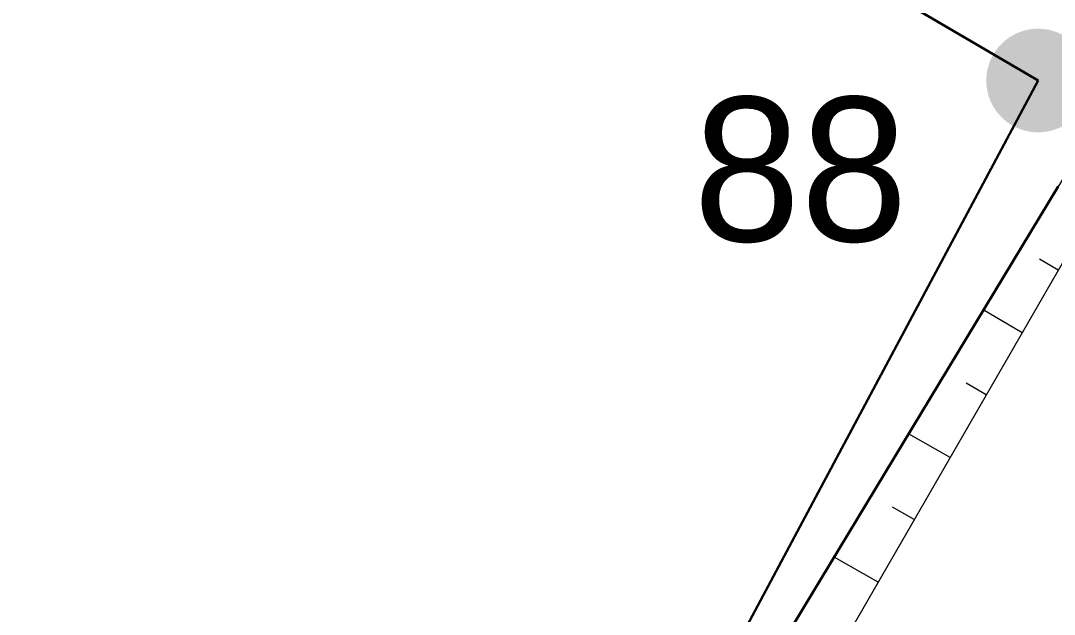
# Model space of a CAD drawing. Header units: metres. Extents: x 535260 to 535657, y 1837171 to 1837447.
# Drawn here: x 535415.67 to 535430.01, y 1837289.88 to 1837298.11 of the extents above; entities that cross this region are included whole.
import ezdxf
from ezdxf.enums import TextEntityAlignment as Align

# ---------------------------------------------------------------- set-up
doc = ezdxf.new("R2010")
doc.units = ezdxf.units.M
doc.header["$MEASUREMENT"] = 0
for name, color, linetype, lineweight in [('Level 2', 1, 'Continuous', 0), ('Level 4', 1, 'Continuous', 0), ('Level 5', 1, 'Continuous', 0), ('Level 9', 1, 'Continuous', 0)]:
    doc.layers.add(name, color=color, linetype=linetype, lineweight=lineweight)
doc.styles.add('Style-CHAR_FAST_FONT', font='CHAR_FAST_FONT.shx')

msp = doc.modelspace()

# ---------------------------------------------------------------- hatches: boundary and pattern name
at = {"layer": 'Level 4', "linetype": 'Continuous', "lineweight": 0}
h = msp.add_hatch(color=7, dxfattribs=at)
edge = h.paths.add_edge_path()
edge.add_arc((535429.78, 1837297.28), 0.719, 270, 630)

# ---------------------------------------------------------------- linework, layer by layer
at = {"layer": 'Level 2', "color": 7, "linetype": 'Continuous', "lineweight": 0}
for p, q in [((535430.06, 1837294.65), (535429.8, 1837294.8)), ((535429.56, 1837293.78), (535429.02, 1837294.1)), ((535429.06, 1837292.92), (535428.78, 1837293.08)), ((535428.56, 1837292.05), (535427.98, 1837292.38)), ((535428.06, 1837291.19), (535427.76, 1837291.36)), ((535427.56, 1837290.32), (535426.95, 1837290.67))]:
    msp.add_line(p, q, dxfattribs=at)
at = {"layer": 'Level 2', "color": 7, "linetype": 'Continuous', "lineweight": 0, "flags": 128}
for points in [[(535536.33, 1837437), (535535.51, 1837436.17), (535525.53, 1837430.91), (535517.13, 1837424.2), (535511.18, 1837418.67), (535509.23, 1837416.98), (535496.4, 1837403.51), (535484.14, 1837386.7), (535473.26, 1837369.42), (535466.97, 1837358.63), (535460.67, 1837347.74), (535452.93, 1837334.89), (535443.18, 1837317.42), (535432.69, 1837300.16), (535422.34, 1837283.05), (535412.51, 1837264.95), (535404.87, 1837245.39), (535401.55, 1837235.05), (535400.7, 1837230.81), (535399.83, 1837226.6), (535397.53, 1837203.69), (535397.56, 1837182.94), (535397.77, 1837180.82)], [(535537.48, 1837437), (535535.6, 1837436.01), (535526.1, 1837430.07), (535517.54, 1837423.7), (535511.4, 1837418.43), (535509.52, 1837416.67), (535496.94, 1837403.07), (535484.62, 1837386.38), (535473.76, 1837369.12), (535467.41, 1837358.37), (535461.04, 1837347.52), (535453.45, 1837334.59), (535443.32, 1837317.34), (535433.1, 1837299.92), (535423.12, 1837282.62), (535413.68, 1837264.4), (535405.8, 1837245.07), (535402.72, 1837234.75), (535401.72, 1837230.58), (535400.86, 1837226.4), (535398.38, 1837203.66), (535398.54, 1837182.99), (535398.69, 1837180.82)]]:
    msp.add_lwpolyline(points, dxfattribs=at)
at = {"layer": 'Level 5', "color": 7, "linetype": 'Continuous', "lineweight": 30}
for p, q in [((535424.55, 1837300.35), (535429.78, 1837297.28)), ((535429.78, 1837297.28), (535412.51, 1837264.95)), ((535430.06, 1837295.81), (535422.34, 1837283.05))]:
    msp.add_line(p, q, dxfattribs=at)
at = {"layer": 'Level 9', "color": 7, "linetype": 'Continuous', "lineweight": 0, "flags": 128}
msp.add_lwpolyline([(535536.33, 1837437), (535535.51, 1837436.17), (535525.53, 1837430.91), (535517.13, 1837424.2), (535511.18, 1837418.67), (535509.23, 1837416.98), (535496.4, 1837403.51), (535484.14, 1837386.7), (535473.26, 1837369.42), (535466.97, 1837358.63), (535460.67, 1837347.74), (535452.93, 1837334.89), (535443.18, 1837317.42), (535432.69, 1837300.16), (535422.34, 1837283.05), (535412.51, 1837264.95), (535404.87, 1837245.39), (535401.55, 1837235.05), (535400.7, 1837230.81), (535399.83, 1837226.6), (535397.53, 1837203.69), (535397.56, 1837182.94), (535397.77, 1837180.82)], dxfattribs=at)

# ---------------------------------------------------------------- texts
at = {"layer": 'Level 4', "color": 1, "linetype": 'Continuous', "lineweight": 0, "style": 'Style-CHAR_FAST_FONT'}
msp.add_text('88', height=2, dxfattribs=at).set_placement((535426.484, 1837296.05), align=Align.MIDDLE_CENTER)

doc.saveas('drawing.dxf')
